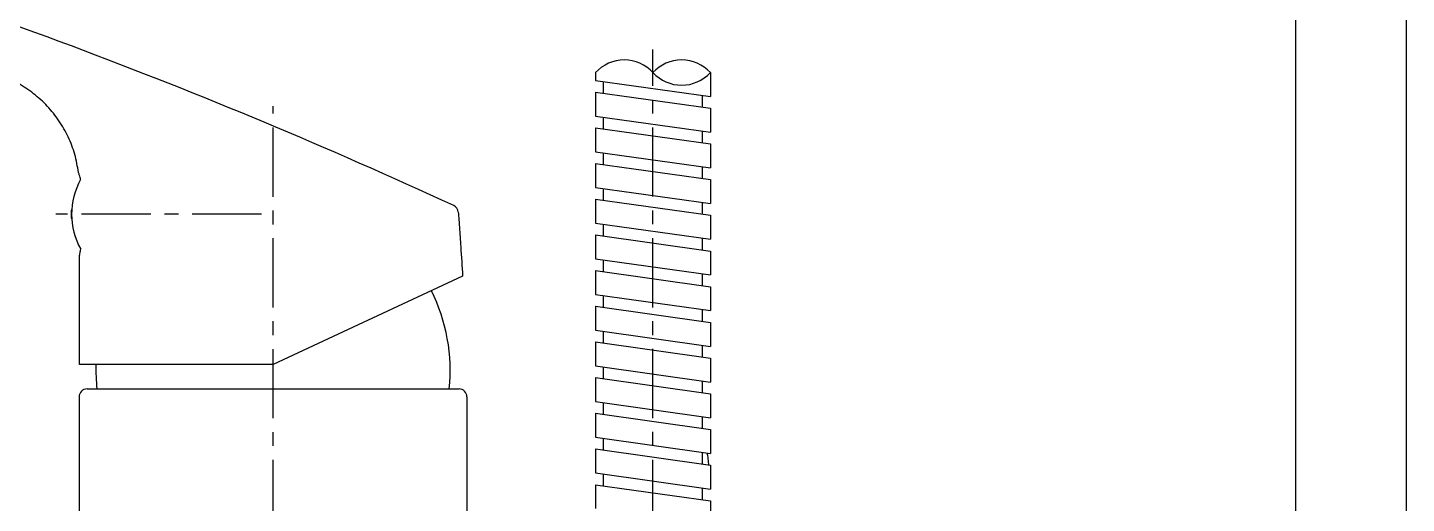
# Model space of a CAD drawing. Extents: x 1183 to 1777, y -405 to 15.
# Drawn here: x 1602.8 to 1777, y -145.6 to -85.4 of the extents above; entities that cross this region are included whole.
import ezdxf

# ---------------------------------------------------------------- set-up
doc = ezdxf.new("R2010")
doc.units = 0
doc.header["$LTSCALE"] = 7
doc.header["$MEASUREMENT"] = 0
doc.linetypes.add('CENTER', pattern=[2, 1.25, -0.25, 0.25, -0.25])
doc.layers.get('0').update_dxf_attribs({"color": 2, "linetype": 'CONTINUOUS'})
for name, color, linetype in [('CL', 1, 'CENTER'), ('D', 2, 'CONTINUOUS'), ('DIM', 2, 'CONTINUOUS'), ('DWG', 7, 'CONTINUOUS')]:
    doc.layers.add(name, color=color, linetype=linetype)

# ---------------------------------------------------------------- blocks, each defined once
blk = doc.blocks.new('BORDER')
blk.add_line((1.00000000000004, 0), (1.00000000000004, 1.00000000000004))
blk = doc.blocks.new('양식')
at = {"color": 4}
blk.add_line((1768.000000906221, 385.9999992715987), (1768.000000906221, 10.99999927159865), dxfattribs=at)
at = {"xscale": 594, "yscale": 420, "zscale": 594}
blk.add_blockref('BORDER', (1188.000000906221, -7.28401346350438e-07), dxfattribs=at)

msp = doc.modelspace()

# ---------------------------------------------------------------- linework, layer by layer
at = {"color": 7}
msp.add_line((1688.719101134718, -139.4177716453623), (1688.829381805584, -140.6782854813537), dxfattribs=at)
msp.add_arc((1686.726711738534, -139.5920831308576), 2, 5.000000000000595, 11.97172065832162, dxfattribs=at)
at = {"layer": 'CL'}
for p, q in [((1681.810489304405, -204.7743496882567), (1681.810489304405, -88.17246179341055)), ((1633.810326980753, -204.7880493732073), (1633.810326980753, -95.3259041465426)), ((1632.360489304392, -108.9881094712075), (1606.360489304392, -108.9881094712075))]:
    msp.add_line(p, q, dxfattribs=at)
at = {"layer": 'D'}
for centre, start, end in [((1678.185489304409, -94.43174371742862), 42.57960908864268, 137.4203909113573), ((1685.435489304407, -94.43174371742862), 42.57960908864268, 137.4203909113573), ((1685.435489304407, -87.76978732685893), 222.5796090886427, 317.4203909113573)]:
    msp.add_arc(centre, 4.923011348500381, start, end, dxfattribs=at)
at = {"layer": 'DWG'}
for p, q in [((1674.560489304407, -91.10076552214196), (1674.560489304407, -92.09240613651491)), ((1674.560489304407, -92.09240613651491), (1689.060489304407, -94.13024823969954)), ((1675.560489304407, -93.74768832999507), (1675.560489304407, -92.23294697121764)), ((1689.060489304407, -91.10076552214377), (1689.060489304407, -94.13024823969954)), ((1674.560489304407, -93.57292341895936), (1689.060489304407, -95.61076552214399)), ((1674.560489304407, -93.57292341895936), (1674.560489304407, -96.60240613651513)), ((1688.060489304407, -95.50444876377514), (1688.060489304407, -93.9897074049968)), ((1689.060489304407, -95.61076552214399), (1689.060489304407, -98.64024823969976)), ((1674.560489304407, -96.60240613651513), (1689.060489304407, -98.64024823969976)), ((1675.560489304407, -98.25768832999529), (1675.560489304407, -96.74294697121695)), ((1674.560489304407, -98.08292341895867), (1689.060489304407, -100.1207655221442)), ((1674.560489304407, -98.08292341895867), (1674.560489304407, -101.1124061365153)), ((1688.060489304407, -100.0144487637754), (1688.060489304407, -98.49970740499703)), ((1689.060489304407, -100.1207655221442), (1689.060489304407, -103.1502482396991)), ((1674.560489304407, -101.1124061365153), (1689.060489304407, -103.1502482396991)), ((1674.560489304407, -102.5929234189589), (1689.060489304407, -104.6307655221435)), ((1674.560489304407, -102.5929234189589), (1674.560489304407, -105.6224061365147)), ((1675.560489304407, -102.7676883299955), (1675.560489304407, -101.2529469712172)), ((1688.060489304407, -104.5244487637756), (1688.060489304407, -103.0097074049972)), ((1674.560489304407, -105.6224061365147), (1689.060489304407, -107.6602482396993)), ((1675.560489304407, -107.2776883299957), (1675.560489304407, -105.7629469712174)), ((1689.060489304407, -104.6307655221435), (1689.060489304407, -107.6602482396993)), ((1674.560489304407, -107.1029234189591), (1689.060489304407, -109.1407655221437)), ((1674.560489304407, -107.1029234189591), (1674.560489304407, -110.1324061365149)), ((1688.060489304407, -109.0344487637749), (1688.060489304407, -107.5197074049975)), ((1689.060489304407, -109.1407655221437), (1689.060489304407, -112.1702482396995)), ((1674.560489304407, -110.1324061365149), (1689.060489304407, -112.1702482396995)), ((1675.560489304407, -111.787688329995), (1675.560489304407, -110.2729469712176)), ((1657.513148039513, -112.9814476805893), (1657.513148044417, -112.9814476756853)), ((1674.560489304407, -111.6129234189593), (1689.060489304407, -113.650765522144)), ((1674.560489304407, -111.6129234189593), (1674.560489304407, -114.6424061365151)), ((1688.060489304407, -113.5444487637751), (1688.060489304407, -112.0297074049977)), ((1609.360326887751, -127.9880493733069), (1609.360326887751, -114.2380493733069)), ((1674.560489304407, -114.6424061365151), (1689.060489304407, -116.6802482396997)), ((1675.560489304407, -116.2976883299953), (1675.560489304407, -114.7829469712178)), ((1689.060489304407, -113.650765522144), (1689.060489304407, -116.6802482396997)), ((1674.560489304407, -116.1229234189595), (1689.060489304407, -118.1607655221433)), ((1674.560489304407, -116.1229234189595), (1674.560489304407, -119.1524061365153)), ((1688.060489304407, -118.0544487637753), (1688.060489304407, -116.539707404997)), ((1657.760160014353, -116.8433742011064), (1633.810326980753, -128.0113647567079)), ((1689.060489304407, -118.1607655221433), (1689.060489304407, -121.1902482396999)), ((1674.560489304407, -119.1524061365153), (1689.060489304407, -121.1902482396999)), ((1675.560489304407, -120.8076883299955), (1675.560489304407, -119.2929469712171)), ((1674.560489304407, -120.6329234189589), (1689.060489304407, -122.6707655221435)), ((1674.560489304407, -120.6329234189589), (1674.560489304407, -123.6624061365146)), ((1688.060489304407, -122.5644487637746), (1688.060489304407, -121.0497074049972)), ((1674.560489304407, -123.6624061365146), (1689.060489304407, -125.7002482397002)), ((1689.060489304407, -122.6707655221435), (1689.060489304407, -125.7002482397002)), ((1674.560489304407, -125.1429234189591), (1689.060489304407, -127.1807655221437)), ((1674.560489304407, -125.1429234189591), (1674.560489304407, -128.1724061365148)), ((1675.560489304407, -125.3176883299948), (1675.560489304407, -123.8029469712174)), ((1688.060489304407, -127.0744487637749), (1688.060489304407, -125.5597074049974)), ((1633.810326980753, -127.9880493733069), (1609.360326887751, -127.9880493733069)), ((1674.560489304407, -128.1724061365148), (1689.060489304407, -130.2102482396995)), ((1675.560489304407, -129.827688329995), (1675.560489304407, -128.3129469712176)), ((1689.060489304407, -127.1807655221437), (1689.060489304407, -130.2102482396995)), ((1674.560489304407, -129.6529234189593), (1689.060489304407, -131.6907655221439)), ((1674.560489304407, -129.6529234189593), (1674.560489304407, -132.6824061365151)), ((1688.060489304407, -131.5844487637751), (1688.060489304407, -130.0697074049967)), ((1689.060489304407, -131.6907655221439), (1689.060489304407, -134.7202482396997)), ((1674.560489304407, -132.6824061365151), (1689.060489304407, -134.7202482396997)), ((1675.560489304407, -134.3376883299952), (1675.560489304407, -132.8229469712169)), ((1674.560489304407, -134.1629234189586), (1689.060489304407, -136.2007655221441)), ((1674.560489304407, -134.1629234189586), (1674.560489304407, -137.1924061365153)), ((1688.060489304407, -136.0944487637753), (1688.060489304407, -134.579707404997)), ((1674.560489304407, -137.1924061365153), (1689.060489304407, -139.2302482396999)), ((1675.560489304407, -138.8476883299954), (1675.560489304407, -137.3329469712171)), ((1689.060489304407, -136.2007655221441), (1689.060489304407, -139.2302482396999)), ((1674.560489304407, -138.6729234189588), (1689.060489304407, -140.7107655221434)), ((1674.560489304407, -138.6729234189588), (1674.560489304407, -141.7024061365155)), ((1688.060489304407, -140.6044487637755), (1688.060489304407, -139.0897074049972)), ((1689.060489304407, -140.7107655221434), (1689.060489304407, -143.7402482396992)), ((1674.560489304407, -141.7024061365155), (1689.060489304407, -143.7402482396992)), ((1675.560489304407, -143.3576883299957), (1675.560489304407, -141.8429469712173)), ((1674.560489304407, -143.182923418959), (1689.060489304407, -145.2207655221437)), ((1674.560489304407, -143.182923418959), (1674.560489304407, -146.2124061365148)), ((1688.060489304407, -145.1144487637748), (1688.060489304407, -143.5997074049974)), ((1689.060489304407, -145.2207655221437), (1689.060489304407, -148.2502482396994))]:
    msp.add_line(p, q, dxfattribs=at)
at = {"layer": 'DWG', "color": 7, "linetype": 'Continuous'}
for p, q in [((1609.310489304406, -132.0881094712067), (1609.310489304406, -159.2963720682067)), ((1610.310327878253, -131.0880493733064), (1657.310286405783, -131.0883788793165)), ((1658.310489294206, -132.0881094712067), (1658.310489294206, -175.0881094711067))]:
    msp.add_line(p, q, dxfattribs=at)
at = {"layer": 'DWG'}
for centre, radius, start, end in [((1362.921992117052, -743.3069947547062), 699.9984158266, 65.19060768332886, 73.76227518620432), ((1617.360326980753, -108.9880493733069), 9, 150.7909600754928, 209.4550458065208), ((1656.222346466252, -108.8200470591062), 0.9999998703, 4.121129221096164, 65.19069815400326), ((1633.810326980753, -128.7041208019061), 22.377346032, 353.8844964337238, 26.60778172519704), ((1633.810326980753, -128.7041208019061), 22.377346032, 178.1662313360539, 186.1155035662762)]:
    msp.add_arc(centre, radius, start, end, dxfattribs=at)
at = {"layer": 'DWG', "color": 7, "linetype": 'Continuous'}
for centre, radius, start, end in [((1610.310487389153, -132.0881319503064), 0.999998085, 90.00918923658571, 179.9987120399977), ((1610.310649712806, -132.0881920482068), 0.999998085, 90.00918923658571, 179.9987120399977), ((1657.309895997506, -132.0883730063067), 0.9999942032, 0.01509188689723217, 89.9776311232038)]:
    msp.add_arc(centre, radius, start, end, dxfattribs=at)
at = {"layer": 'DWG'}
for points in [[(1609.240937709651, -103.7380493708067), (1608.763166429652, -101.4350382170066), (1607.931105956252, -99.23494265970635), (1606.765201378951, -97.19200833160698), (1605.294136558651, -95.3565377196062), (1603.554149754552, -93.77372517790695), (1601.587989330953, -92.48243615930619), (1599.446547954652, -91.51534145540677)], [(1609.505181680953, -104.5978526240067), (1609.437943341853, -104.3448874265066), (1609.336170169153, -104.0117816386062), (1609.265822370154, -103.8066176145064), (1609.240937699752, -103.7380493733069)], [(1608.380725478552, -109.5905212498062), (1608.375096415652, -109.5503066389062), (1608.361316868252, -109.4285209179068), (1608.352125011951, -109.3149523154068), (1608.346175924252, -109.2071991933069), (1608.342653803054, -109.0989006029065), (1608.341457872452, -108.9879779503069), (1608.342659030252, -108.8769569191061), (1608.346178261351, -108.7688459636063), (1608.352113736552, -108.6613142725062), (1608.361323475353, -108.5475085871064), (1608.375157434052, -108.4253315953063), (1608.380716987852, -108.3856351274069)], [(1657.219761940351, -108.7482002539061), (1657.266329516552, -109.3985911366069), (1657.353551748353, -110.6373149170065), (1657.521991877652, -113.1150783225064), (1657.760159992154, -116.8433742025061)], [(1609.360326887751, -114.2380493733069), (1609.381315530954, -114.1392353006065), (1609.441329048353, -113.8460722579064), (1609.523962754552, -113.4120440185068)]]:
    msp.add_spline(points, degree=3, dxfattribs=at)

# ---------------------------------------------------------------- block references
at = {"layer": 'DIM'}
msp.add_blockref('양식', (-4.999996423828634, -404.9999992716633), dxfattribs=at)

doc.saveas('drawing.dxf')
